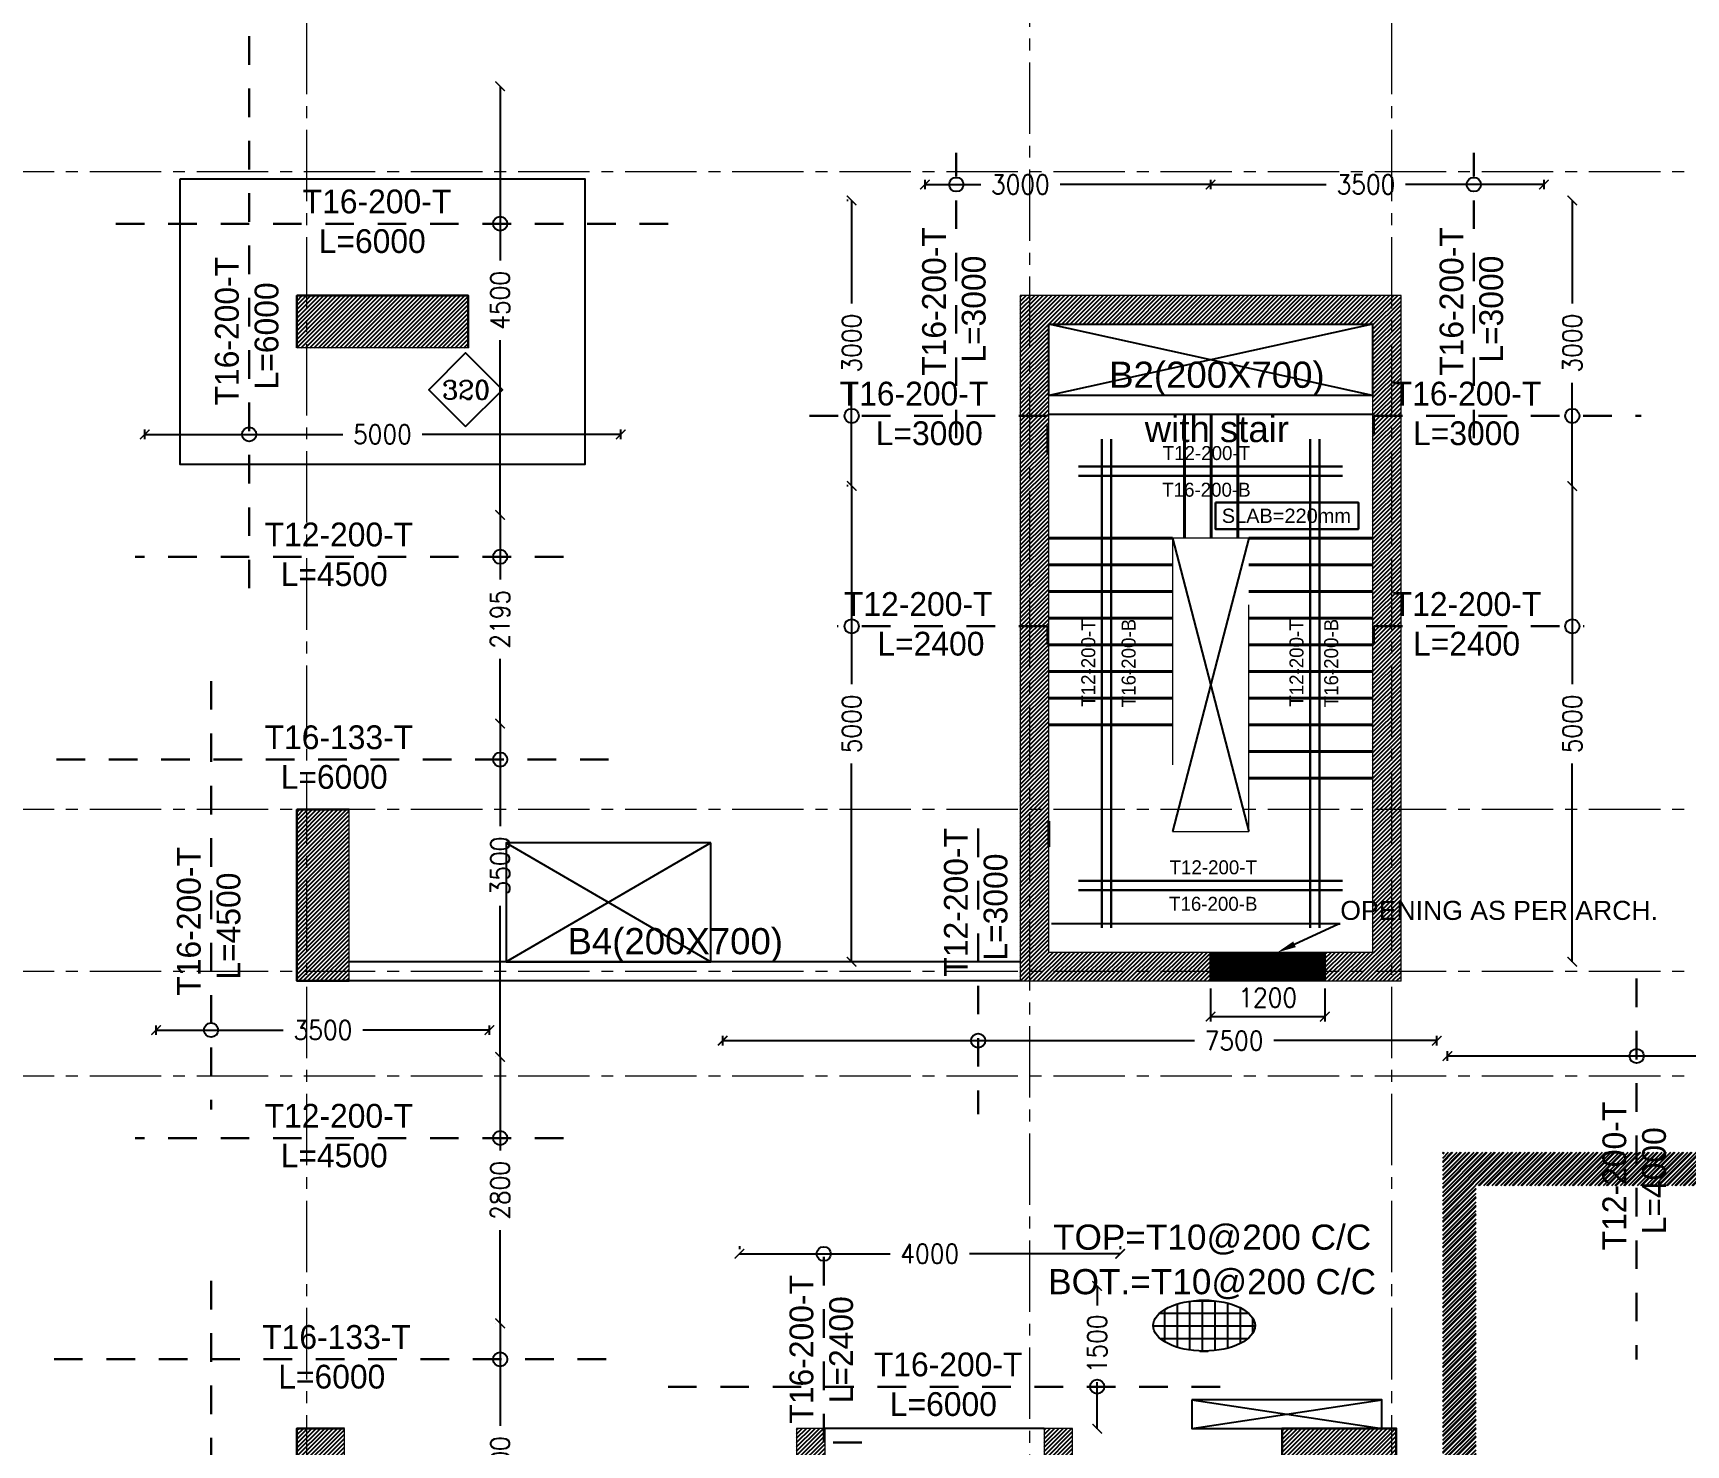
# Model space of a CAD drawing. Header units: millimetres. Extents: x -967280 to 3852, y 2833 to 1955156.
# Drawn here: x -735100 to -717736, y 500463 to 515295 of the extents above; entities that cross this region are included whole.
import ezdxf
from ezdxf import colors
from ezdxf.entities.mleader import LeaderData, LeaderLine
from ezdxf.enums import TextEntityAlignment as Align
from ezdxf.math import Vec2, Vec3

# ---------------------------------------------------------------- set-up
doc = ezdxf.new("R2010")
doc.units = ezdxf.units.MM
doc.header["$LTSCALE"] = 1000
doc.header["$PDMODE"] = 35
doc.header["$PDSIZE"] = 25
for name, pattern in [('$0$DASHED2', [0.375, 0.25, -0.125]), ('B05-FIRST FLOOR PLAN$0$DLINE', [0.55, 0.3, -0.25]), ('Columns_Structural070816$0$CENTER2', [1.125, 0.75, -0.125, 0.125, -0.125]), ('HIDDEN', [0.375, 0.25, -0.125]), ('HRZN_Line-Ptrn-Sold', [9144001.0, 9144000.0, -1]), ('Overhead', [3.96875, 2.38125, -1.5875])]:
    doc.linetypes.add(name, pattern=pattern)
for name, color, linetype in [('A-anno -dim-in', 7, 'Continuous'), ('B05-FIRST FLOOR PLAN$0$STR_ROOF RFT$0$S-SYMB', 30, 'Continuous'), ('S - BATH Hach', 1, 'Continuous'), ('S - col hach', 1, 'Continuous'), ('S - dot', 1, 'Continuous'), ('S -Beams', 2, 'Continuous'), ('S-OPENING', 4, 'Continuous'), ('S-TEXT', 2, 'Continuous'), ('SLAB', 210, 'Continuous'), ('ST-LEVEL', 3, 'Continuous')]:
    doc.layers.add(name, color=color, linetype=linetype)
for name, color, linetype, lineweight in [('A-STAIR', 1, 'HRZN_Line-Ptrn-Sold', 13), ('S - column', 6, 'Continuous', 60), ('S - stair', 3, 'Continuous', 40), ('S-TEXT-1', 3, 'Continuous', 20), ('S-TEXT-3', 8, 'Continuous', 13), ('ST-000-AXIS', 9, 'Columns_Structural070816$0$CENTER2', 9), ('ST-203-SLAB-TXT', 7, 'Continuous', 30), ('ST-206-SLAB-DIM', 1, 'Continuous', 20), ('ST-RFT-BOT', 2, '$0$DASHED2', 30), ('ST-RFT-TOP', 5, '$0$DASHED2', 30)]:
    doc.layers.add(name, color=color, linetype=linetype, lineweight=lineweight)
doc.styles.add('B05-FIRST FLOOR PLAN$0$XS-Roof RFT$0$T25-100', font='STENCIL.shx', dxfattribs={"height": 250})
doc.styles.add('ISO', font='isocp2.shx', dxfattribs={"width": 0.8})
doc.styles.add('ROMANC', font='romanc.shx')
doc.styles.add('STRECTURAL', font='arial.ttf')
doc.styles.add('TUNELNO', font='romans.shx', dxfattribs={"width": 0.9})
doc.styles.add('TXT DIM 25', font='arial.ttf')
doc.styles.add('XREF-ST-FRAMING 1ST FLOOR$0$STRECTURAL', font='arial.ttf')
doc.dimstyles.new('Copy(2) of DSEC', dxfattribs={"dimtxt": 200, "dimasz": 100, "dimexe": 50, "dimexo": 80, "dimgap": 100, "dimtad": 1, "dimdec": 0, "dimrnd": 5, "dimzin": 0, "dimdsep": 46, "dimtxsty": 'TUNELNO', "dimblk": 'ARCHTICK', "dimcen": 0.09, "dimclrd": 1, "dimclre": 1, "dimclrt": 3, "dimadec": 0, "dimazin": 0, "dimtfac": 0.78125, "dimtdec": 0, "dimtix": 1, "dimtmove": 2, "dimatfit": 3, "dimldrblk": 'ARCHTICK', "dimfxl": 1, "dimtolj": 1, "dimtzin": 0, "dimarcsym": 0})

# ---------------------------------------------------------------- blocks, each defined once
blk = doc.blocks.new('_ArchTick')
at = {"color": 0, "linetype": 'ByBlock', "const_width": 0.15}
blk.add_lwpolyline([(-0.5, -0.5), (0.5, 0.5)], dxfattribs=at)
blk = doc.blocks.new('*D1054')
at = {"layer": 'Defpoints', "color": 0, "transparency": 16777216}
for p in [(-718900, 510537), (-718930, 505539), (-718900, 505539)]:
    blk.add_point(p, dxfattribs=at)
at = {"layer": 'ST-206-SLAB-DIM', "color": 1, "lineweight": -2, "transparency": 16777216}
for p, q in [((-718930, 510537), (-718930, 508455)), ((-718930, 505539), (-718930, 507621))]:
    blk.add_line(p, q, dxfattribs=at)
at = {"layer": 'ST-206-SLAB-DIM', "color": 1, "lineweight": -2, "transparency": 16777216, "xscale": 100, "yscale": 100, "zscale": 100}
for p, rotation in [((-718930, 510537), 90), ((-718930, 505539), 270)]:
    blk.add_blockref('_ArchTick', p, dxfattribs=dict(at, rotation=rotation))
at = {"layer": 'ST-206-SLAB-DIM', "color": 3, "transparency": 16777216, "insert": (-718930, 508038), "char_height": 200, "attachment_point": 5, "rotation": 90, "style": 'TUNELNO'}
blk.add_mtext('\\A1;5000', dxfattribs=at)
blk = doc.blocks.new('*D1055')
at = {"layer": 'Defpoints', "color": 0, "transparency": 16777216}
for p in [(-726458, 510537), (-726500, 505539), (-726458, 505539)]:
    blk.add_point(p, dxfattribs=at)
at = {"layer": 'ST-206-SLAB-DIM', "color": 1, "lineweight": -2, "transparency": 16777216}
for p, q in [((-726538, 510537), (-726550, 510537)), ((-726500, 510537), (-726500, 508455)), ((-726500, 505539), (-726500, 507621)), ((-726538, 505539), (-726550, 505539))]:
    blk.add_line(p, q, dxfattribs=at)
at = {"layer": 'ST-206-SLAB-DIM', "color": 1, "lineweight": -2, "transparency": 16777216, "xscale": 100, "yscale": 100, "zscale": 100}
for p, rotation in [((-726500, 510537), 90), ((-726500, 505539), 270)]:
    blk.add_blockref('_ArchTick', p, dxfattribs=dict(at, rotation=rotation))
at = {"layer": 'ST-206-SLAB-DIM', "color": 3, "transparency": 16777216, "insert": (-726500, 508038), "char_height": 200, "attachment_point": 5, "rotation": 90, "style": 'TUNELNO'}
blk.add_mtext('\\A1;5000', dxfattribs=at)
blk = doc.blocks.new('*D1057')
at = {"layer": 'Defpoints', "color": 0, "transparency": 16777216}
for p in [(-730163, 514735), (-730193, 510234), (-730163, 510234)]:
    blk.add_point(p, dxfattribs=at)
at = {"layer": 'ST-206-SLAB-DIM', "color": 1, "lineweight": -2, "transparency": 16777216}
for p, q in [((-730193, 514735), (-730193, 512905)), ((-730193, 510234), (-730193, 512070))]:
    blk.add_line(p, q, dxfattribs=at)
at = {"layer": 'ST-206-SLAB-DIM', "color": 1, "lineweight": -2, "transparency": 16777216, "xscale": 100, "yscale": 100, "zscale": 100}
for p, rotation in [((-730193, 514735), 90), ((-730193, 510234), 270)]:
    blk.add_blockref('_ArchTick', p, dxfattribs=dict(at, rotation=rotation))
at = {"layer": 'ST-206-SLAB-DIM', "color": 3, "transparency": 16777216, "insert": (-730193, 512487), "char_height": 200, "attachment_point": 5, "rotation": 90, "style": 'TUNELNO'}
blk.add_mtext('\\A1;4500', dxfattribs=at)
blk = doc.blocks.new('*D1017')
at = {"layer": 'Defpoints', "color": 0, "transparency": 16777216}
for p in [(-730163, 508040), (-730193, 504539), (-730163, 504539)]:
    blk.add_point(p, dxfattribs=at)
at = {"layer": 'ST-206-SLAB-DIM', "color": 1, "lineweight": -2, "transparency": 16777216}
for p, q in [((-730193, 508040), (-730193, 506963)), ((-730193, 504539), (-730193, 506128))]:
    blk.add_line(p, q, dxfattribs=at)
at = {"layer": 'ST-206-SLAB-DIM', "color": 1, "lineweight": -2, "transparency": 16777216, "xscale": 100, "yscale": 100, "zscale": 100}
for p, rotation in [((-730193, 508040), 90), ((-730193, 504539), 270)]:
    blk.add_blockref('_ArchTick', p, dxfattribs=dict(at, rotation=rotation))
at = {"layer": 'ST-206-SLAB-DIM', "color": 3, "transparency": 16777216, "insert": (-730193, 506545), "char_height": 200, "attachment_point": 5, "rotation": 90, "style": 'TUNELNO'}
blk.add_mtext('\\A1;3500', dxfattribs=at)
blk = doc.blocks.new('*D1018')
at = {"layer": 'Defpoints', "color": 0, "transparency": 16777216}
for p in [(-723891, 502134), (-723921, 500633), (-723891, 500633)]:
    blk.add_point(p, dxfattribs=at)
at = {"layer": 'ST-206-SLAB-DIM', "color": 1, "lineweight": -2, "transparency": 16777216}
for p, q in [((-723921, 502134), (-723921, 501929)), ((-723921, 500633), (-723921, 501121))]:
    blk.add_line(p, q, dxfattribs=at)
at = {"layer": 'ST-206-SLAB-DIM', "color": 1, "lineweight": -2, "transparency": 16777216, "xscale": 100, "yscale": 100, "zscale": 100}
for p, rotation in [((-723921, 502134), 90), ((-723921, 500633), 270)]:
    blk.add_blockref('_ArchTick', p, dxfattribs=dict(at, rotation=rotation))
at = {"layer": 'ST-206-SLAB-DIM', "color": 3, "transparency": 16777216, "insert": (-723921, 501525), "char_height": 200, "attachment_point": 5, "rotation": 90, "style": 'TUNELNO'}
blk.add_mtext('\\A1;1500', dxfattribs=at)
blk = doc.blocks.new('*D1027')
at = {"layer": 'Defpoints', "color": 0, "transparency": 16777216}
for p in [(-727679, 502471), (-723679, 502471), (-723679, 502471)]:
    blk.add_point(p, dxfattribs=at)
at = {"layer": 'ST-206-SLAB-DIM', "color": 1, "lineweight": -2, "transparency": 16777216}
for p, q in [((-727679, 502551), (-727679, 502521)), ((-723679, 502551), (-723679, 502521)), ((-727679, 502471), (-726096, 502471)), ((-723679, 502471), (-725262, 502471))]:
    blk.add_line(p, q, dxfattribs=at)
at = {"layer": 'ST-206-SLAB-DIM', "color": 1, "lineweight": -2, "transparency": 16777216, "xscale": 100, "yscale": 100, "zscale": 100, "rotation": 180}
blk.add_blockref('_ArchTick', (-727679, 502471), dxfattribs=at)
at = {"layer": 'ST-206-SLAB-DIM', "color": 1, "lineweight": -2, "transparency": 16777216, "xscale": 100, "yscale": 100, "zscale": 100}
blk.add_blockref('_ArchTick', (-723679, 502471), dxfattribs=at)
at = {"layer": 'ST-206-SLAB-DIM', "color": 3, "transparency": 16777216, "insert": (-725679, 502471), "char_height": 200, "attachment_point": 5, "style": 'TUNELNO'}
blk.add_mtext('\\A1;4000', dxfattribs=at)
blk = doc.blocks.new('*D1032')
at = {"layer": 'Defpoints', "color": 0, "transparency": 16777216}
for p in [(-730306, 504821), (-733807, 504691), (-730306, 504691)]:
    blk.add_point(p, dxfattribs=at)
at = {"layer": 'ST-206-SLAB-DIM', "color": 1, "lineweight": -2, "transparency": 16777216}
for p, q in [((-733807, 504771), (-733807, 504871)), ((-733807, 504821), (-732471, 504821)), ((-730306, 504821), (-731637, 504821)), ((-730306, 504771), (-730306, 504871))]:
    blk.add_line(p, q, dxfattribs=at)
at = {"layer": 'ST-206-SLAB-DIM', "color": 1, "lineweight": -2, "transparency": 16777216, "xscale": 100, "yscale": 100, "zscale": 100, "rotation": 180}
blk.add_blockref('_ArchTick', (-733807, 504821), dxfattribs=at)
at = {"layer": 'ST-206-SLAB-DIM', "color": 1, "lineweight": -2, "transparency": 16777216, "xscale": 100, "yscale": 100, "zscale": 100}
blk.add_blockref('_ArchTick', (-730306, 504821), dxfattribs=at)
at = {"layer": 'ST-206-SLAB-DIM', "color": 3, "transparency": 16777216, "insert": (-732054, 504821), "char_height": 200, "attachment_point": 5, "style": 'TUNELNO'}
blk.add_mtext('\\A1;3500', dxfattribs=at)
blk = doc.blocks.new('*D1033')
at = {"layer": 'Defpoints', "color": 0, "transparency": 16777216}
for p in [(-728926, 511079), (-733927, 510948), (-728926, 510948)]:
    blk.add_point(p, dxfattribs=at)
at = {"layer": 'ST-206-SLAB-DIM', "color": 1, "lineweight": -2, "transparency": 16777216}
for p, q in [((-733927, 511028), (-733927, 511129)), ((-733927, 511079), (-731846, 511079)), ((-728926, 511079), (-731012, 511079)), ((-728926, 511028), (-728926, 511129))]:
    blk.add_line(p, q, dxfattribs=at)
at = {"layer": 'ST-206-SLAB-DIM', "color": 1, "lineweight": -2, "transparency": 16777216, "xscale": 100, "yscale": 100, "zscale": 100, "rotation": 180}
blk.add_blockref('_ArchTick', (-733927, 511079), dxfattribs=at)
at = {"layer": 'ST-206-SLAB-DIM', "color": 1, "lineweight": -2, "transparency": 16777216, "xscale": 100, "yscale": 100, "zscale": 100}
blk.add_blockref('_ArchTick', (-728926, 511079), dxfattribs=at)
at = {"layer": 'ST-206-SLAB-DIM', "color": 3, "transparency": 16777216, "insert": (-731429, 511079), "char_height": 200, "attachment_point": 5, "style": 'TUNELNO'}
blk.add_mtext('\\A1;5000', dxfattribs=at)
blk = doc.blocks.new('*D1035')
at = {"layer": 'Defpoints', "color": 0, "transparency": 16777216}
for p in [(-725730, 513834), (-722729, 513834), (-722729, 513704)]:
    blk.add_point(p, dxfattribs=at)
at = {"layer": 'ST-206-SLAB-DIM', "color": 1, "lineweight": -2, "transparency": 16777216}
for p, q in [((-725730, 513754), (-725730, 513654)), ((-725730, 513704), (-725144, 513704)), ((-722729, 513704), (-724309, 513704)), ((-722729, 513754), (-722729, 513654))]:
    blk.add_line(p, q, dxfattribs=at)
at = {"layer": 'ST-206-SLAB-DIM', "color": 1, "lineweight": -2, "transparency": 16777216, "xscale": 100, "yscale": 100, "zscale": 100, "rotation": 180}
blk.add_blockref('_ArchTick', (-725730, 513704), dxfattribs=at)
at = {"layer": 'ST-206-SLAB-DIM', "color": 1, "lineweight": -2, "transparency": 16777216, "xscale": 100, "yscale": 100, "zscale": 100}
blk.add_blockref('_ArchTick', (-722729, 513704), dxfattribs=at)
at = {"layer": 'ST-206-SLAB-DIM', "color": 3, "transparency": 16777216, "insert": (-724727, 513704), "char_height": 200, "attachment_point": 5, "style": 'TUNELNO'}
blk.add_mtext('\\A1;3000', dxfattribs=at)
blk = doc.blocks.new('*D1036')
at = {"layer": 'Defpoints', "color": 0, "transparency": 16777216}
for p in [(-722729, 513834), (-719228, 513834), (-719228, 513704)]:
    blk.add_point(p, dxfattribs=at)
at = {"layer": 'ST-206-SLAB-DIM', "color": 1, "lineweight": -2, "transparency": 16777216}
for p, q in [((-722729, 513754), (-722729, 513654)), ((-722729, 513704), (-721514, 513704)), ((-719228, 513704), (-720680, 513704)), ((-719228, 513754), (-719228, 513654))]:
    blk.add_line(p, q, dxfattribs=at)
at = {"layer": 'ST-206-SLAB-DIM', "color": 1, "lineweight": -2, "transparency": 16777216, "xscale": 100, "yscale": 100, "zscale": 100, "rotation": 180}
blk.add_blockref('_ArchTick', (-722729, 513704), dxfattribs=at)
at = {"layer": 'ST-206-SLAB-DIM', "color": 1, "lineweight": -2, "transparency": 16777216, "xscale": 100, "yscale": 100, "zscale": 100}
blk.add_blockref('_ArchTick', (-719228, 513704), dxfattribs=at)
at = {"layer": 'ST-206-SLAB-DIM', "color": 3, "transparency": 16777216, "insert": (-721097, 513704), "char_height": 200, "attachment_point": 5, "style": 'TUNELNO'}
blk.add_mtext('\\A1;3500', dxfattribs=at)
blk = doc.blocks.new('*D1037')
at = {"layer": 'Defpoints', "color": 0, "transparency": 16777216}
for p in [(-720354, 504710), (-727855, 504579), (-720354, 504579)]:
    blk.add_point(p, dxfattribs=at)
at = {"layer": 'ST-206-SLAB-DIM', "color": 1, "lineweight": -2, "transparency": 16777216}
for p, q in [((-727855, 504659), (-727855, 504760)), ((-727855, 504710), (-722899, 504710)), ((-720354, 504710), (-722065, 504710)), ((-720354, 504659), (-720354, 504760))]:
    blk.add_line(p, q, dxfattribs=at)
at = {"layer": 'ST-206-SLAB-DIM', "color": 1, "lineweight": -2, "transparency": 16777216, "xscale": 100, "yscale": 100, "zscale": 100, "rotation": 180}
blk.add_blockref('_ArchTick', (-727855, 504710), dxfattribs=at)
at = {"layer": 'ST-206-SLAB-DIM', "color": 1, "lineweight": -2, "transparency": 16777216, "xscale": 100, "yscale": 100, "zscale": 100}
blk.add_blockref('_ArchTick', (-720354, 504710), dxfattribs=at)
at = {"layer": 'ST-206-SLAB-DIM', "color": 3, "transparency": 16777216, "insert": (-722482, 504710), "char_height": 200, "attachment_point": 5, "style": 'TUNELNO'}
blk.add_mtext('\\A1;7500', dxfattribs=at)
blk = doc.blocks.new('*D1088')
at = {"layer": 'Defpoints', "color": 0, "transparency": 16777216}
for p in [(-714739, 504549), (-720241, 504419), (-714739, 504419)]:
    blk.add_point(p, dxfattribs=at)
at = {"layer": 'ST-206-SLAB-DIM', "color": 1, "lineweight": -2, "transparency": 16777216}
for p, q in [((-720241, 504499), (-720241, 504599)), ((-720241, 504549), (-716257, 504549)), ((-714739, 504549), (-715423, 504549)), ((-714739, 504499), (-714739, 504599))]:
    blk.add_line(p, q, dxfattribs=at)
at = {"layer": 'ST-206-SLAB-DIM', "color": 1, "lineweight": -2, "transparency": 16777216, "xscale": 100, "yscale": 100, "zscale": 100, "rotation": 180}
blk.add_blockref('_ArchTick', (-720241, 504549), dxfattribs=at)
at = {"layer": 'ST-206-SLAB-DIM', "color": 1, "lineweight": -2, "transparency": 16777216, "xscale": 100, "yscale": 100, "zscale": 100}
blk.add_blockref('_ArchTick', (-714739, 504549), dxfattribs=at)
at = {"layer": 'ST-206-SLAB-DIM', "color": 3, "transparency": 16777216, "insert": (-715840, 504549), "char_height": 200, "attachment_point": 5, "style": 'TUNELNO'}
blk.add_mtext('\\A1;5500', dxfattribs=at)
blk = doc.blocks.new('FROM FOUNDATION TO UPPER LOWER BASEMENT_COLUMNS(new2)')
at = {"layer": 'S - col hach'}
h = blk.add_hatch(dxfattribs=at)
h.set_pattern_fill('ANSI31', color=256, scale=10)
h.set_pattern_definition([(45, (193250.144, -596912.31), (-22.4506403, 22.4506403), [])])
h.paths.add_polyline_path([(427199, 635190), (427199, 635740), (425399, 635740), (425399, 635190)])
h = blk.add_hatch(dxfattribs=at)
h.set_pattern_fill('ANSI31', color=256, scale=10)
h.set_pattern_definition([(45, (907727.56, 223202.353), (-22.4506403, 22.4506403), [])])
h.paths.add_polyline_path([(436699, 635440), (436699, 628840), (436199, 628840), (436199, 628540), (436999, 628540), (436999, 635740), (432999, 635740), (432999, 628540), (433299, 628540), (434999, 628540), (434999, 628840), (433299, 628840), (433299, 635440)])
h = blk.add_hatch(dxfattribs=at)
h.set_pattern_fill('ANSI31', color=256, scale=10)
h.set_pattern_definition([(45, (-119733.897, -851549.915), (-22.4506403, 22.4506403), [])])
h.paths.add_polyline_path([(425949, 630340), (425399, 630340), (425399, 628540), (425949, 628540)])
h = blk.add_hatch(dxfattribs=at)
h.set_pattern_fill('ANSI31', color=256, scale=10)
h.set_pattern_definition([(45, (193250.144, -602312.31), (-22.4506403, 22.4506403), [])])
h.paths.add_polyline_path([(425899, 623840), (425399, 623840), (425399, 622440), (425899, 622440)])
h = blk.add_hatch(dxfattribs=at)
h.set_pattern_fill('ANSI31', color=256, scale=10)
h.set_pattern_definition([(45, (193250.144, -596912.31), (-22.4506403, 22.4506403), [])])
h.paths.add_polyline_path([(433249, 623840), (433249, 621040), (430949, 621040), (430949, 623840), (430649, 623840), (430649, 620740), (433549, 620740), (433549, 623840)])
h = blk.add_hatch(dxfattribs=at)
h.set_pattern_fill('ANSI31', color=256, scale=10)
h.set_pattern_definition([(45, (167000.147, -603712.31), (-22.4506403, 22.4506403), [])])
h.paths.add_polyline_path([(436456, 623340), (436949, 623340), (436949, 623840), (435749, 623840), (435749, 623340)])
at = {"layer": 'S - column', "lineweight": 15}
for points in [[(427199, 635190), (425399, 635190), (425399, 635740), (427199, 635740)], [(425949, 630340), (425399, 630340), (425399, 628540), (425949, 628540)], [(425899, 623840), (425399, 623840), (425399, 622440), (425899, 622440)], [(433249, 623840), (433249, 621040), (430949, 621040), (430949, 623840), (430649, 623840), (430649, 620740), (433549, 620740), (433549, 623840)], [(435749, 623340), (436949, 623340), (436949, 623840), (435749, 623840)]]:
    blk.add_lwpolyline(points, close=True, dxfattribs=at)
blk.add_lwpolyline([(433299, 628840), (433299, 635440), (436699, 635440), (436699, 628840), (436199, 628840), (436199, 628540), (436999, 628540), (436999, 635740), (432999, 635740), (432999, 628540), (433299, 628540), (434999, 628540), (434999, 628840), (433299, 628840)], dxfattribs=at)
at = {"layer": 'ST-RFT-BOT', "color": 7, "linetype": 'Continuous', "ltscale": 30}
blk.add_line((427199, 635190), (427199, 635559), dxfattribs=at)
for points in [[(427199, 635190), (427199, 635740), (425399, 635740), (425399, 635190)], [(425399, 635190), (425399, 635740), (427199, 635740), (427199, 635190)], [(425949, 630340), (425399, 630340), (425399, 628540), (425949, 628540)], [(425899, 623840), (425399, 623840), (425399, 622440), (425899, 622440)], [(435749, 623340), (435749, 623840), (436949, 623840), (436949, 623340)]]:
    blk.add_lwpolyline(points, dxfattribs=at)
blk = doc.blocks.new('A$C498c0d08')
at = {"layer": 'S - col hach'}
h = blk.add_hatch(dxfattribs=at)
h.set_pattern_fill('ANSI31', color=256, scale=10)
h.set_pattern_definition([(45, (549284.17, -420511.8), (-22.4506403, 22.4506403), [])])
h.paths.add_polyline_path([(36800, -19500), (26638, -19500), (26638, -25500), (29200, -25500), (29200, -29200), (37150, -29200), (37150, -19500), (36800, -19500), (36800, -28850), (32025, -28850), (32025, -22500), (31675, -22500), (31675, -28850), (29550, -28850), (29550, -25150), (26988, -25150), (26988, -19850), (31675, -19850), (31675, -22000), (32025, -22000), (32025, -19850), (36800, -19850)])
at = {"layer": 'S -Beams', "const_width": 0.02}
blk.add_lwpolyline([(37150, -19500), (26638, -19500), (26638, -25500), (29200, -25500), (29200, -29200), (37150, -29200)], close=True, dxfattribs=at)
at = {"layer": 'S -Beams'}
blk.add_lwpolyline([(31675, -22500, 0.02, 0.02, 0), (31675, -28850, 0.02, 0.02, 0), (29550, -28850, 0.02, 0.02, 0), (29550, -25150, 0.02, 0.02, 0), (26988, -25150, 0.02, 0.02, 0), (26988, -19850, 0.02, 0.02, 0), (31675, -19850, 0.02, 0.02, 0), (31675, -22000, 0, 0, 0), (32025, -22000, 0, 0, 0), (32025, -19850, 0, 0, 0), (36800, -19850, 0, 0, 0), (36800, -28850, 0, 0, 0), (32025, -28850, 0, 0, 0), (32025, -22500, 0, 0, 0)], format="xyseb", close=True, dxfattribs=at)
blk = doc.blocks.new('00_block1010')
at = {"layer": 'S-TEXT-1', "style": 'ISO', "width": 0.8}
for tag, p in [('LINE_1', (40.7, 75.2)), ('LINE_2', (40.7, 44.3))]:
    blk.add_attdef(tag, text='', height=22.5, dxfattribs=at).set_placement(p, align=Align.CENTER)
at = {"layer": 'S-TEXT-3', "style": 'ISO', "width": 0.8}
blk.add_attdef('LINE_3', text='', height=18, dxfattribs=at).set_placement((40.7, 13.4), align=Align.CENTER)
blk = doc.blocks.new('*D1104')
at = {"layer": 'Defpoints', "color": 0, "transparency": 16777216}
for p in [(-718900, 513537), (-718930, 510537), (-718900, 510537)]:
    blk.add_point(p, dxfattribs=at)
at = {"layer": 'ST-206-SLAB-DIM', "color": 1, "lineweight": -2, "transparency": 16777216}
for p, q in [((-718930, 513537), (-718930, 512455)), ((-718930, 510537), (-718930, 511620))]:
    blk.add_line(p, q, dxfattribs=at)
at = {"layer": 'ST-206-SLAB-DIM', "color": 1, "lineweight": -2, "transparency": 16777216, "xscale": 100, "yscale": 100, "zscale": 100}
for p, rotation in [((-718930, 513537), 90), ((-718930, 510537), 270)]:
    blk.add_blockref('_ArchTick', p, dxfattribs=dict(at, rotation=rotation))
at = {"layer": 'ST-206-SLAB-DIM', "color": 3, "transparency": 16777216, "insert": (-718930, 512037), "char_height": 200, "attachment_point": 5, "rotation": 90, "style": 'TUNELNO'}
blk.add_mtext('\\A1;3000', dxfattribs=at)
blk = doc.blocks.new('*D1105')
at = {"layer": 'Defpoints', "color": 0, "transparency": 16777216}
for p in [(-726458, 513537), (-726500, 510537), (-726458, 510537)]:
    blk.add_point(p, dxfattribs=at)
at = {"layer": 'ST-206-SLAB-DIM', "color": 1, "lineweight": -2, "transparency": 16777216}
for p, q in [((-726538, 513537), (-726550, 513537)), ((-726500, 513537), (-726500, 512455)), ((-726500, 510537), (-726500, 511620)), ((-726538, 510537), (-726550, 510537))]:
    blk.add_line(p, q, dxfattribs=at)
at = {"layer": 'ST-206-SLAB-DIM', "color": 1, "lineweight": -2, "transparency": 16777216, "xscale": 100, "yscale": 100, "zscale": 100}
for p, rotation in [((-726500, 513537), 90), ((-726500, 510537), 270)]:
    blk.add_blockref('_ArchTick', p, dxfattribs=dict(at, rotation=rotation))
at = {"layer": 'ST-206-SLAB-DIM', "color": 3, "transparency": 16777216, "insert": (-726500, 512037), "char_height": 200, "attachment_point": 5, "rotation": 90, "style": 'TUNELNO'}
blk.add_mtext('\\A1;3000', dxfattribs=at)
blk = doc.blocks.new('*D1448')
at = {"layer": 'A-anno -dim-in', "color": 1, "linetype": 'Continuous', "lineweight": -2, "ltscale": 30, "transparency": 16777216}
for p, q in [((-722729, 505257), (-722729, 504912)), ((-721529, 505257), (-721529, 504912)), ((-721529, 504962), (-722729, 504962))]:
    blk.add_line(p, q, dxfattribs=at)
at = {"layer": 'Defpoints', "color": 0, "linetype": 'Continuous', "ltscale": 30, "transparency": 16777216}
for p in [(-722729, 505337), (-721529, 505337), (-722729, 504962)]:
    blk.add_point(p, dxfattribs=at)
at = {"layer": 'A-anno -dim-in', "color": 1, "linetype": 'Continuous', "lineweight": -2, "ltscale": 30, "transparency": 16777216, "xscale": 100, "yscale": 100, "zscale": 100, "rotation": 180}
blk.add_blockref('_ArchTick', (-722729, 504962), dxfattribs=at)
at = {"layer": 'A-anno -dim-in', "color": 1, "linetype": 'Continuous', "lineweight": -2, "ltscale": 30, "transparency": 16777216, "xscale": 100, "yscale": 100, "zscale": 100}
blk.add_blockref('_ArchTick', (-721529, 504962), dxfattribs=at)
at = {"layer": 'A-anno -dim-in', "color": 3, "linetype": 'Continuous', "ltscale": 30, "transparency": 16777216, "insert": (-722129, 505162), "char_height": 200, "attachment_point": 5, "style": 'TUNELNO'}
blk.add_mtext('\\A1;1200', dxfattribs=at)
blk = doc.blocks.new('*D1106')
at = {"layer": 'Defpoints', "color": 0, "transparency": 16777216}
for p in [(-730163, 510234), (-730193, 508040), (-730163, 508040)]:
    blk.add_point(p, dxfattribs=at)
at = {"layer": 'ST-206-SLAB-DIM', "color": 1, "lineweight": -2, "transparency": 16777216}
for p, q in [((-730193, 510234), (-730193, 509555)), ((-730193, 508040), (-730193, 508720))]:
    blk.add_line(p, q, dxfattribs=at)
at = {"layer": 'ST-206-SLAB-DIM', "color": 1, "lineweight": -2, "transparency": 16777216, "xscale": 100, "yscale": 100, "zscale": 100}
for p, rotation in [((-730193, 510234), 90), ((-730193, 508040), 270)]:
    blk.add_blockref('_ArchTick', p, dxfattribs=dict(at, rotation=rotation))
at = {"layer": 'ST-206-SLAB-DIM', "color": 3, "transparency": 16777216, "insert": (-730193, 509137), "char_height": 200, "attachment_point": 5, "rotation": 90, "style": 'TUNELNO'}
blk.add_mtext('\\A1;2195', dxfattribs=at)
blk = doc.blocks.new('*D1110')
at = {"layer": 'Defpoints', "color": 0, "transparency": 16777216}
for p in [(-730163, 504539), (-730193, 501740), (-730163, 501740)]:
    blk.add_point(p, dxfattribs=at)
at = {"layer": 'ST-206-SLAB-DIM', "color": 1, "lineweight": -2, "transparency": 16777216}
for p, q in [((-730243, 504539), (-730243, 504539)), ((-730193, 504539), (-730193, 503555)), ((-730193, 501740), (-730193, 502720)), ((-730243, 501740), (-730243, 501740))]:
    blk.add_line(p, q, dxfattribs=at)
at = {"layer": 'ST-206-SLAB-DIM', "color": 1, "lineweight": -2, "transparency": 16777216, "xscale": 100, "yscale": 100, "zscale": 100}
for p, rotation in [((-730193, 504539), 89.99795306700649), ((-730193, 501740), 269.9979530670066)]:
    blk.add_blockref('_ArchTick', p, dxfattribs=dict(at, rotation=rotation))
at = {"layer": 'ST-206-SLAB-DIM', "color": 3, "transparency": 16777216, "insert": (-730193, 503137), "char_height": 200, "attachment_point": 5, "rotation": 89.998, "style": 'TUNELNO'}
blk.add_mtext('\\A1;2800', dxfattribs=at)
blk = doc.blocks.new('*D1145')
at = {"layer": 'Defpoints', "color": 0, "transparency": 16777216}
for p in [(-730163, 501740), (-730193, 498239), (-730163, 498239)]:
    blk.add_point(p, dxfattribs=at)
at = {"layer": 'ST-206-SLAB-DIM', "color": 1, "lineweight": -2, "transparency": 16777216}
for p, q in [((-730193, 501740), (-730193, 500663)), ((-730193, 498239), (-730193, 499828))]:
    blk.add_line(p, q, dxfattribs=at)
at = {"layer": 'ST-206-SLAB-DIM', "color": 1, "lineweight": -2, "transparency": 16777216, "xscale": 100, "yscale": 100, "zscale": 100}
for p, rotation in [((-730193, 501740), 90), ((-730193, 498239), 270)]:
    blk.add_blockref('_ArchTick', p, dxfattribs=dict(at, rotation=rotation))
at = {"layer": 'ST-206-SLAB-DIM', "color": 3, "transparency": 16777216, "insert": (-730193, 500245), "char_height": 200, "attachment_point": 5, "rotation": 90, "style": 'TUNELNO'}
blk.add_mtext('\\A1;3500', dxfattribs=at)
blk = doc.blocks.new('AXES-00')
at = {"layer": 'ST-000-AXIS'}
for p, q in [((525498.9, 750979.6), (525498.9, 695813.8)), ((533098.9, 695813.8), (533098.9, 750979.6)), ((536898.9, 750979.6), (536898.9, 695813.8)), ((575723.2, 737039.7), (505674.3, 737039.7)), ((575723.2, 730339.7), (505674.3, 730339.7)), ((575723.2, 728639.7), (505674.3, 728639.7)), ((575723.2, 727539.7), (505674.3, 727539.7))]:
    blk.add_line(p, q, dxfattribs=at)

msp = doc.modelspace()

# ---------------------------------------------------------------- hatches: boundary and pattern name
at = {"layer": 'S - BATH Hach'}
h = msp.add_hatch(dxfattribs=at)
h.set_pattern_fill('ANSI31', color=256, scale=20, angle=180)
h.set_pattern_definition([(225, (-644280.77, 271607.625), (44.90128, -44.90128), [])])
h.paths.add_polyline_path([(-710128.7, 503537.4), (-720290.7, 503537.4), (-720290.7, 497537.4), (-717728.7, 497537.4), (-717728.7, 493837.4), (-709778.7, 493837.4), (-709778.7, 497537.4), (-710128.7, 497537.4), (-710128.7, 494187.4), (-714903.7, 494187.4), (-714903.7, 500537.4), (-715253.7, 500537.4), (-715253.7, 494187.4), (-717378.7, 494187.4), (-717378.7, 497887.4), (-719940.7, 497887.4), (-719940.7, 503187.4), (-715253.7, 503187.4), (-715253.7, 501037.4), (-714903.7, 501037.4), (-714903.7, 503187.4), (-710128.7, 503187.4)])
at = {"layer": 'S-OPENING', "ltscale": 30, "transparency": 33554483}
h = msp.add_hatch(dxfattribs=at)
h.set_pattern_fill('ANSI37', scale=5)
h.set_pattern_definition([(45, (167355.482, 2525.568), (-11.22532015, 11.22532015), []), (135, (167355.482, 2525.568), (-11.22532015, -11.22532015), [])])
h.paths.add_polyline_path([(-722728.7, 505637.4), (-721528.7, 505637.4), (-721528.7, 505337.4), (-722728.7, 505337.4)])
at = {"layer": 'ST-LEVEL'}
h = msp.add_hatch(dxfattribs=at)
h.set_pattern_fill('NET', color=6, scale=1057.870248)
h.set_pattern_definition([(0, (-749657.05, 538871.58), (0, 132.23378), []), (90, (-749657.05, 538871.58), (-132.23378, 8e-15), [])])
edge = h.paths.add_edge_path()
edge.add_ellipse((-722798.1, 501716.2), major_axis=(535.4, 0), ratio=0.4996806, start_angle=0, end_angle=360)

# ---------------------------------------------------------------- linework, layer by layer
at = {"layer": 'A-STAIR', "linetype": 'Overhead'}
msp.add_lwpolyline([(-722328.7, 509987.4), (-723128.7, 509987.4), (-723128.7, 506907.4), (-722328.7, 506907.4)], close=True, dxfattribs=at)
at = {"layer": 'B05-FIRST FLOOR PLAN$0$STR_ROOF RFT$0$S-SYMB'}
for centre in [(-725400.6, 513703.8), (-719964.2, 513703.8), (-730192.5, 513291.6), (-726499.7, 511273), (-718929.9, 511273), (-732829.5, 511078.8), (-730192.6, 509793), (-726499.7, 509062.6), (-718929.9, 509062.6), (-730192.6, 507663), (-733229.5, 504821.4), (-725171, 504710), (-718253.3, 504549.2), (-730192.6, 503686.6), (-726793.4, 502470.6), (-730192.6, 501363), (-723920.8, 501074.8)]:
    msp.add_circle(centre, 75, dxfattribs=at)
at = {"layer": 'S - dot'}
for p, q in [((-721028.7, 512237.4), (-724428.7, 511487.4)), ((-721028.7, 511487.4), (-724428.7, 512237.4)), ((-722328.7, 509987.4), (-723128.7, 506907.4)), ((-723128.7, 509987.4), (-722328.7, 506907.4)), ((-727978.7, 506787.4), (-730128.7, 505537.4)), ((-730128.7, 506787.4), (-727978.7, 505537.4))]:
    msp.add_line(p, q, dxfattribs=at)
for points in [[(-722925.1, 500937.4), (-720928.7, 500637.4)], [(-722925.1, 500637.4), (-720928.7, 500937.4)]]:
    msp.add_lwpolyline(points, dxfattribs=at)
at = {"layer": 'S - stair', "linetype": 'HIDDEN', "ltscale": 500}
for p, q in [((-723004.2, 509987.4), (-723004.2, 511287.4)), ((-722724.2, 509987.4), (-722724.2, 511287.4)), ((-722444.2, 509987.4), (-722444.2, 511287.4)), ((-723128.7, 509987.4), (-724428.7, 509987.4)), ((-722328.7, 509987.4), (-721028.7, 509987.4)), ((-723128.7, 509707.4), (-724428.7, 509707.4)), ((-722328.7, 509707.4), (-721028.7, 509707.4)), ((-723128.7, 509427.4), (-724428.7, 509427.4)), ((-722328.7, 509427.4), (-721028.7, 509427.4)), ((-723128.7, 509147.4), (-724428.7, 509147.4)), ((-722328.7, 509147.4), (-721028.7, 509147.4)), ((-723128.7, 508867.4), (-724428.7, 508867.4)), ((-722328.7, 508867.4), (-721028.7, 508867.4)), ((-723128.7, 508587.4), (-724428.7, 508587.4)), ((-722328.7, 508587.4), (-721028.7, 508587.4)), ((-723128.7, 508307.4), (-724428.7, 508307.4)), ((-722328.7, 508307.4), (-721028.7, 508307.4)), ((-723128.7, 508027.4), (-724428.7, 508027.4)), ((-722328.7, 508027.4), (-721028.7, 508027.4)), ((-722328.7, 507747.4), (-721028.7, 507747.4)), ((-722328.7, 507467.4), (-721028.7, 507467.4))]:
    msp.add_line(p, q, dxfattribs=at)
at = {"layer": 'S - stair', "ltscale": 500}
msp.add_line((-724428.7, 507017.4), (-724428.7, 506747.4), dxfattribs=at)
at = {"layer": 'S -Beams'}
for p, q in [((-721028.7, 511287.4), (-724428.7, 511287.4)), ((-724728.7, 505537.4), (-731778.7, 505537.4)), ((-724728.7, 505337.4), (-731778.7, 505337.4)), ((-724478.7, 500637.4), (-726778.7, 500637.4))]:
    msp.add_line(p, q, dxfattribs=at)
for points in [[(-724428.7, 512237.4), (-721028.7, 512237.4), (-721028.7, 511487.4), (-724428.7, 511487.4)], [(-727978.7, 506787.4), (-730128.7, 506787.4), (-730128.7, 505537.4), (-727978.7, 505537.4)]]:
    msp.add_lwpolyline(points, close=True, dxfattribs=at)
at = {"layer": 'S -Beams', "const_width": 0.02}
msp.add_lwpolyline([(-709778.7, 493837.4), (-709778.7, 503537.4), (-720290.7, 503537.4), (-720290.7, 497537.4), (-717728.7, 497537.4), (-717728.7, 493837.4)], close=True, dxfattribs=at)
at = {"layer": 'S -Beams'}
msp.add_lwpolyline([(-722925.1, 500937.4), (-722925.1, 500637.4), (-720928.7, 500637.4), (-720928.7, 500937.4), (-722925.1, 500937.4)], dxfattribs=at)
at = {"layer": 'S-OPENING', "color": 4, "ltscale": 30}
msp.add_lwpolyline([(-722728.7, 505637.4), (-721528.7, 505637.4), (-721528.7, 505337.4), (-722728.7, 505337.4)], close=True, dxfattribs=at)
at = {"layer": 'S-TEXT', "color": 7, "true_color": 0xffffff}
msp.add_lwpolyline([(-730556, 511160.5), (-730168.9, 511547.6), (-730556, 511934.8), (-730943.2, 511547.6)], close=True, dxfattribs=at)
at = {"layer": 'SLAB', "color": 2, "linetype": 'Continuous', "ltscale": 30}
msp.add_lwpolyline([(-733553.7, 513762.4), (-729303.7, 513762.4), (-729303.7, 510762.4), (-733553.7, 510762.4)], close=True, dxfattribs=at)
at = {"layer": 'ST-203-SLAB-TXT'}
msp.add_lwpolyline([(-722678.7, 510362.9), (-721176.2, 510362.9), (-721176.2, 510083.5), (-722678.7, 510083.5)], close=True, dxfattribs=at)
at = {"layer": 'ST-LEVEL'}
msp.add_ellipse((-722798.1, 501716.2), major_axis=(535.4, 0), ratio=0.4996806, dxfattribs=at)
at = {"layer": 'ST-RFT-BOT', "ltscale": 30}
for p, q in [((-723872.9, 511030.1), (-723872.9, 505894.6)), ((-723772.9, 511030.1), (-723772.9, 505894.6)), ((-721684.5, 511030.1), (-721684.5, 505894.6)), ((-721584.5, 511030.1), (-721584.5, 505894.6)), ((-721342, 510741.7), (-724115.4, 510741.7)), ((-721342, 510641.7), (-724115.4, 510641.7)), ((-721342, 506389.9), (-724115.4, 506389.9)), ((-721342, 506289.9), (-724115.4, 506289.9))]:
    msp.add_line(p, q, dxfattribs=at)
at = {"layer": 'ST-RFT-TOP', "linetype": 'B05-FIRST FLOOR PLAN$0$DLINE'}
for points in [[(-732829.5, 515262.4), (-732829.5, 509262.4)], [(-725400.6, 511037.4), (-725400.6, 514037.4)], [(-719964.2, 511037.4), (-719964.2, 514037.4)], [(-728428.7, 513291.6), (-734428.7, 513291.6)], [(-724443.1, 510873), (-724443.1, 511273), (-727043.1, 511273)], [(-721014.3, 511083), (-721014.3, 511273), (-718204.3, 511273)], [(-729528.7, 509793), (-734028.7, 509793)], [(-724443.1, 508872.6), (-724443.1, 509062.6), (-726653.1, 509062.6)], [(-721014.3, 508872.6), (-721014.3, 509062.6), (-718804.3, 509062.6)], [(-733229.5, 508487.4), (-733229.5, 503987.4)], [(-729053.7, 507663), (-735053.7, 507663)], [(-725171, 506937.4), (-725171, 503937.4)], [(-718253.3, 505362.4), (-718253.3, 501362.4)], [(-729528.7, 503686.6), (-734028.7, 503686.6)], [(-726393.4, 500489), (-726793.4, 500489), (-726793.4, 502689)], [(-733229.5, 502187.4), (-733229.5, 497687.4)], [(-729078.7, 501363), (-735078.7, 501363)], [(-722628.7, 501074.8), (-728628.7, 501074.8)]]:
    msp.add_lwpolyline(points, dxfattribs=at)

# ---------------------------------------------------------------- block references
at = {"layer": 'S - column'}
msp.add_blockref('FROM FOUNDATION TO UPPER LOWER BASEMENT_COLUMNS(new2)', (-1157727.6, -123202.4), dxfattribs=at)
at = {"layer": 'S - column', "lineweight": 106, "ltscale": 30}
msp.add_blockref('A$C498c0d08', (-746928.7, 523037.4), dxfattribs=at)
at = {"layer": 'S -Beams'}
msp.add_blockref('AXES-00', (-1257727.6, -223202.4), dxfattribs=at)
at = {"layer": 'ST-LEVEL'}
ref = msp.add_blockref('00_block1010', (-723019.6, 501775.5), dxfattribs=dict(at, xscale=7.537325519637018, yscale=7.537325519637018, zscale=7.537325519637018))
ref.add_attrib('LINE_1', 'TOP=T10@200 C/C', dxfattribs={"layer": 'S-TEXT-1', "height": 264.468, "style": 'STRECTURAL'}).set_placement((-722713.1, 502434.6), align=Align.BOTTOM_CENTER)
ref.add_attrib('LINE_2', 'BOT.=T10@200 C/C', dxfattribs={"layer": 'S-TEXT-1', "height": 264.468, "style": 'STRECTURAL'}).set_placement((-722713.1, 502046.3), align=Align.CENTER)

# ---------------------------------------------------------------- texts
at = {"layer": 'S-TEXT', "color": 3, "insert": (-730802.5, 511643.7), "char_height": 196, "attachment_point": 1, "style": 'ROMANC'}
msp.add_mtext_dynamic_manual_height_columns('320', width=592857.868, gutter_width=980, heights=[-196], dxfattribs=at)
at = {"layer": 'ST-203-SLAB-TXT', "style": 'B05-FIRST FLOOR PLAN$0$XS-Roof RFT$0$T25-100'}
for s, p in [('T16-200-T', (-732267.1, 513400.9)), ('L=6000', (-732099, 512984.2)), ('T16-200-T', (-726625.5, 511382.2)), ('T16-200-T', (-720816.2, 511382.2)), ('L=3000', (-726247.2, 510965.6)), ('L=3000', (-720602.7, 510965.6)), ('T12-200-T', (-732667.1, 509902.3)), ('L=4500', (-732499, 509485.6)), ('T12-200-T', (-726581.1, 509171.9)), ('T12-200-T', (-720816.2, 509171.9)), ('L=2400', (-726229.7, 508755.2)), ('L=2400', (-720602.7, 508755.2)), ('T16-133-T', (-732667.1, 507772.2)), ('L=6000', (-732499, 507355.6)), ('T12-200-T', (-732667.1, 503795.8)), ('L=4500', (-732499, 503379.2)), ('T16-133-T', (-732692.2, 501472.2)), ('L=6000', (-732524.1, 501055.6)), ('T16-200-T', (-726267.1, 501184.1)), ('L=6000', (-726099, 500767.4))]:
    msp.add_text(s, height=250, dxfattribs=at).set_placement(p)
for s, p in [('T16-200-T', (-725509.8, 511694.5)), ('T16-200-T', (-720073.5, 511694.5)), ('L=3000', (-725093.1, 511831.4)), ('L=3000', (-719656.8, 511831.4)), ('T16-200-T', (-732938.8, 511382.7)), ('L=6000', (-732522.1, 511550.8)), ('T12-200-T', (-725280.2, 505382.7)), ('T16-200-T', (-733338.8, 505182.7)), ('L=3000', (-724863.6, 505550.8)), ('L=4500', (-732922.1, 505350.8)), ('T12-200-T', (-718362.6, 502507.7)), ('L=4000', (-717945.9, 502675.8)), ('T16-200-T', (-726902.7, 500687)), ('L=2400', (-726486, 500900.6))]:
    msp.add_text(s, height=250, rotation=90, dxfattribs=at).set_placement(p)
at = {"layer": 'ST-203-SLAB-TXT', "style": 'XREF-ST-FRAMING 1ST FLOOR$0$STRECTURAL'}
for s, p in [('B2(200X700)', (-722663.1, 511705.4)), ('with stair', (-722663.1, 511135.4)), ('B4(200X700)', (-728353.3, 505755.2))]:
    msp.add_text(s, height=275, dxfattribs=at).set_placement(p, align=Align.MIDDLE_CENTER)
at = {"layer": 'ST-203-SLAB-TXT', "style": 'B05-FIRST FLOOR PLAN$0$XS-Roof RFT$0$T25-100'}
for s, p in [('T12-200-T', (-722773, 510765.2)), ('T16-200-B', (-722773, 510380)), ('T12-200-T', (-722701.3, 506413.4)), ('T16-200-B', (-722701.3, 506030))]:
    msp.add_text(s, height=147.03, dxfattribs=at).set_placement(p, align=Align.BOTTOM_CENTER)
for s, p in [('T12-200-T', (-723896.4, 508676.7)), ('T16-200-B', (-723472.8, 508676.7)), ('T12-200-T', (-721709.2, 508676.7)), ('T16-200-B', (-721344.8, 508676.7))]:
    msp.add_text(s, height=147.03, rotation=90, dxfattribs=at).set_placement(p, align=Align.BOTTOM_CENTER)
at = {"layer": 'ST-203-SLAB-TXT', "insert": (-721933.1, 510222.8), "char_height": 149.99, "attachment_point": 5, "style": 'XREF-ST-FRAMING 1ST FLOOR$0$STRECTURAL'}
msp.add_mtext('SLAB=220mm', dxfattribs=at)

# ---------------------------------------------------------------- dimensions: what is measured, and where the dimension line sits
at = {"layer": 'A-anno -dim-in', "color": 3, "linetype": 'Continuous', "ltscale": 30}
dim = msp.add_linear_dim(base=(-722728.7, 504961.8), p1=(-721528.7, 505337.4), p2=(-722728.7, 505337.4), dimstyle='Copy(2) of DSEC', dxfattribs=at)
dim.commit()
dim.dimension.update_dxf_attribs({"geometry": '*D1448', "text_midpoint": (-722128.7, 505161.8)})
at = {"layer": 'ST-206-SLAB-DIM'}
for base, p1, p2, angle, picture, middle in [((-730192.6, 510234.4), (-730162.6, 514735.3), (-730162.6, 510234.4), 270, '*D1057', (-730192.6, 512487.4)), ((-722728.7, 513703.8), (-725729.6, 513834.5), (-722728.7, 513834.5), 0, '*D1035', (-724726.6, 513703.8)), ((-719227.8, 513703.8), (-722728.7, 513834.5), (-719227.8, 513834.5), 0, '*D1036', (-721097.3, 513703.8)), ((-726499.7, 510537.4), (-726457.6, 513537.4), (-726457.6, 510537.4), 270, '*D1105', (-726499.7, 512037.4)), ((-718929.8, 510537.4), (-718899.8, 513537.4), (-718899.8, 510537.4), 270, '*D1104', (-718929.8, 512037.4)), ((-728925.7, 511078.8), (-733926.6, 510948.2), (-728925.7, 510948.2), 0, '*D1033', (-731428.7, 511078.8)), ((-726499.7, 505538.7), (-726457.6, 510537.4), (-726457.6, 505538.7), 270, '*D1055', (-726499.7, 508038)), ((-718929.8, 505538.7), (-718899.8, 510537.4), (-718899.8, 505538.7), 270, '*D1054', (-718929.8, 508038)), ((-730192.6, 508040.3), (-730162.6, 510234.4), (-730162.6, 508040.3), 270, '*D1106', (-730192.6, 509137.4)), ((-730192.7, 504539.4), (-730162.7, 508040.3), (-730162.7, 504539.4), 270, '*D1017', (-730192.7, 506545.4)), ((-730305.7, 504821.4), (-733806.6, 504690.8), (-730305.7, 504690.8), 0, '*D1032', (-732053.7, 504821.4)), ((-720354.1, 504710), (-727855, 504579.4), (-720354.1, 504579.4), 0, '*D1037', (-722482.1, 504710)), ((-714738.7, 504549.2), (-720240.7, 504418.6), (-714738.7, 504418.6), 0, '*D1088', (-715839.9, 504549.2)), ((-730192.7, 501740.3), (-730162.6, 504539.4), (-730162.7, 501740.3), 269.99795, '*D1110', (-730192.6, 503137.4)), ((-723920.9, 500632.9), (-723890.9, 502133.8), (-723890.9, 500632.9), 270, '*D1018', (-723920.9, 501525)), ((-730192.7, 498239.4), (-730162.7, 501740.3), (-730162.7, 498239.4), 270, '*D1145', (-730192.7, 500245.4))]:
    dim = msp.add_linear_dim(base=base, p1=p1, p2=p2, angle=angle, dimstyle='Copy(2) of DSEC', dxfattribs=at)
    dim.commit()
    dim.dimension.update_dxf_attribs({"geometry": picture, "text_midpoint": middle, "dimtype": 161})
dim = msp.add_linear_dim(base=(-723678.7, 502470.7), p1=(-727678.7, 502470.6), p2=(-723678.7, 502470.6), dimstyle='Copy(2) of DSEC', dxfattribs=at)
dim.commit()
dim.dimension.update_dxf_attribs({"geometry": '*D1027', "text_midpoint": (-725678.7, 502470.7), "dimtype": 160})

# ---------------------------------------------------------------- leaders
at = {"layer": 'S-OPENING', "color": 4, "ltscale": 30}
ml = msp.add_multileader_mtext('Standard', dxfattribs=at)
ml.set_content('OPENING AS PER ARCH.', color=4, style='TXT DIM 25')
ml.set_leader_properties()
ml.build(insert=Vec2(0, 0))
ml.multileader.update_dxf_attribs({"text_left_attachment_type": 6, "text_right_attachment_type": 6, "dogleg_length": 0.36, "arrow_head_size": 200, "scale": 50})
ctx = ml.context
ctx.base_point, ctx.scale, ctx.char_height, ctx.arrow_head_size, ctx.landing_gap_size, ctx.plane_origin = Vec3(-721366.7, 505938.6), 50, 200, 200, 0, Vec3(-722028.7, 505637.4)
ctx.left_attachment, ctx.right_attachment = 6, 6
notes = []
notes.append((ctx, [(0, (1, 1, 0), (-721384.7, 505938.6), (1, 0), 18, [(0, [(-722028.7, 505637.4)], 0, [])])]))
ctx.mtext.insert, ctx.mtext.flow_direction = Vec3(-721366.7, 506178.6), 5
for ctx, leaders in notes:
    for number, flags, end, landing, length, lines in leaders:
        leader = LeaderData()
        leader.index, (leader.has_last_leader_line, leader.has_dogleg_vector, leader.attachment_direction) = number, flags
        leader.last_leader_point, leader.dogleg_vector, leader.dogleg_length = Vec3(end), Vec3(landing), length
        for number, points, colour, breaks in lines:
            line = LeaderLine()
            line.index, line.vertices, line.color, line.breaks = number, Vec3.list(points), colors.encode_raw_color(colour), breaks
            leader.lines.append(line)
        ctx.leaders.append(leader)

doc.saveas('drawing.dxf')
